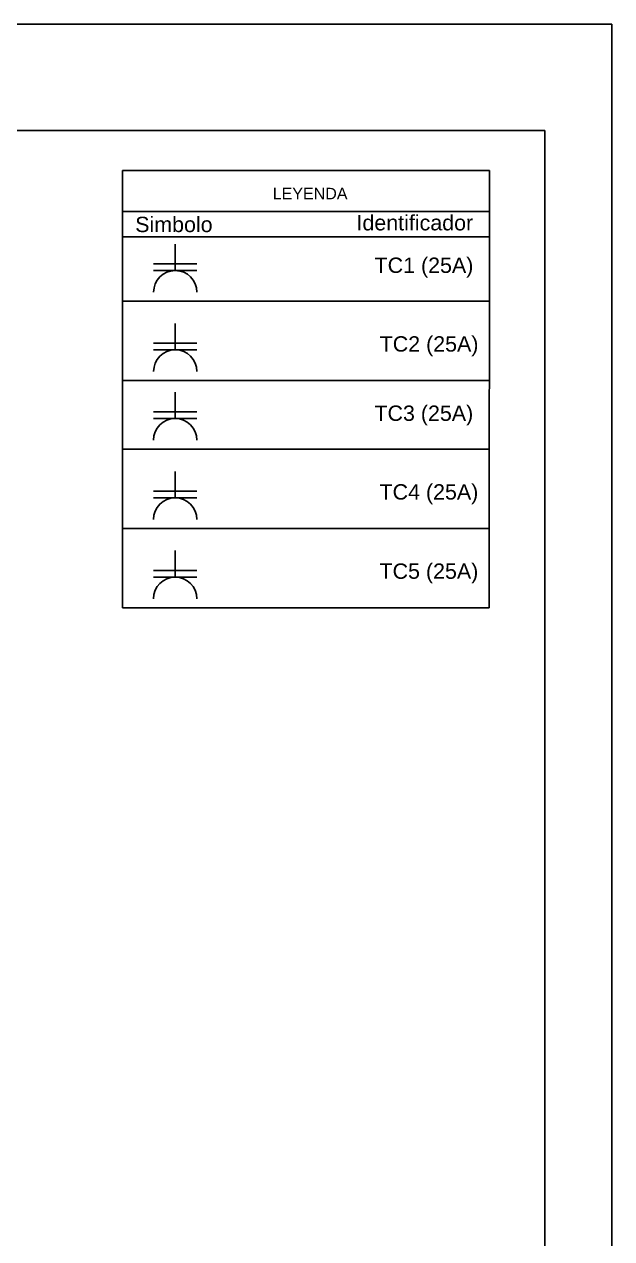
# Model space of a CAD drawing. Header units: millimetres. Extents: x 2377 to 4712, y -254 to 3188.
# Drawn here: x 4131.6 to 4214.7, y 1073.2 to 1244.8 of the extents above; entities that cross this region are included whole.
import ezdxf

# ---------------------------------------------------------------- set-up
doc = ezdxf.new("R2010")
doc.units = ezdxf.units.MM
doc.linetypes.add('ACAD_ISO03W100', pattern=[30, 12, -18])
doc.styles.get("Standard").update_dxf_attribs({"font": 'arial.ttf'})

msp = doc.modelspace()

# ---------------------------------------------------------------- linework, layer by layer
at = {"transparency": 33554687}
for p, q in [((3794.7, 1244.79), (4214.7, 1244.79)), ((4214.7, 1244.79), (4214.7, 947.79)), ((4214.7, 1244.79), (4214.7, 1229.79)), ((3809.75, 1229.79), (4205.24, 1229.79)), ((4205.24, 967.79), (4205.24, 1229.79)), ((4145.51, 1224.11), (4145.51, 1162.34)), ((4197.39, 1224.11), (4197.36, 1162.34)), ((4152.96, 1209.98), (4152.96, 1213.71)), ((4149.9, 1210.92), (4156.03, 1210.92)), ((4149.9, 1209.98), (4156.03, 1209.98)), ((4145.51, 1205.65), (4197.39, 1205.65)), ((4152.96, 1198.78), (4152.96, 1202.51)), ((4149.9, 1199.71), (4156.03, 1199.71)), ((4149.9, 1198.78), (4156.03, 1198.78)), ((4145.51, 1194.45), (4197.39, 1194.45)), ((4152.94, 1189.07), (4152.94, 1192.8)), ((4149.87, 1190.01), (4156, 1190.01)), ((4149.87, 1189.07), (4156, 1189.07)), ((4145.48, 1184.74), (4197.36, 1184.74)), ((4152.94, 1177.87), (4152.94, 1181.6)), ((4149.87, 1178.81), (4156, 1178.81)), ((4149.87, 1177.87), (4156, 1177.87)), ((4145.48, 1173.54), (4197.36, 1173.54)), ((4152.94, 1166.67), (4152.94, 1170.4)), ((4149.87, 1167.61), (4156, 1167.61)), ((4149.87, 1166.67), (4156, 1166.67)), ((4145.48, 1162.34), (4197.36, 1162.34))]:
    msp.add_line(p, q, dxfattribs=at)
at = {"ltscale": 0.4, "transparency": 33554687}
for p, q in [((4145.51, 1224.11), (4197.39, 1224.11)), ((4145.51, 1218.35), (4197.39, 1218.35)), ((4145.51, 1214.75), (4197.39, 1214.75))]:
    msp.add_line(p, q, dxfattribs=at)
at = {"transparency": 33554687}
for centre in [(4152.96, 1206.91), (4152.96, 1195.71), (4152.94, 1186), (4152.94, 1174.8), (4152.94, 1163.6)]:
    msp.add_arc(centre, 3.07, 0, 180, dxfattribs=at)

# ---------------------------------------------------------------- texts
at = {"transparency": 33554687, "insert": (4166.74, 1221.68), "char_height": 1.623, "attachment_point": 1}
msp.add_mtext_dynamic_manual_height_columns('LEYENDA', width=31.33, gutter_width=8.11, heights=[0], dxfattribs=at)
at = {"color": 165, "linetype": 'ACAD_ISO03W100', "true_color": 0x5e67af, "transparency": 33554687, "char_height": 2.1694, "attachment_point": 1}
for s, width, insert in [('{\\C256;Simbolo}', 12.7968, (4147.29, 1217.59)), ('{\\C256;Identificador}', 12.7968, (4178.59, 1217.83)), ('{\\C256;TC1 (25A)}', 23.2233, (4181.15, 1211.82)), ('{\\C256;TC2 (25A)}', 20.9223, (4181.87, 1200.7)), ('{\\C256;TC3 (25A)}', 23.2233, (4181.13, 1190.91)), ('{\\C256;TC4 (25A)}', 20.9223, (4181.85, 1179.79)), ('{\\C256;TC5 (25A)}', 20.9223, (4181.85, 1168.59))]:
    msp.add_mtext_dynamic_manual_height_columns(s, width=width, gutter_width=10.85, heights=[0], dxfattribs=dict(at, insert=insert))

doc.saveas('drawing.dxf')
